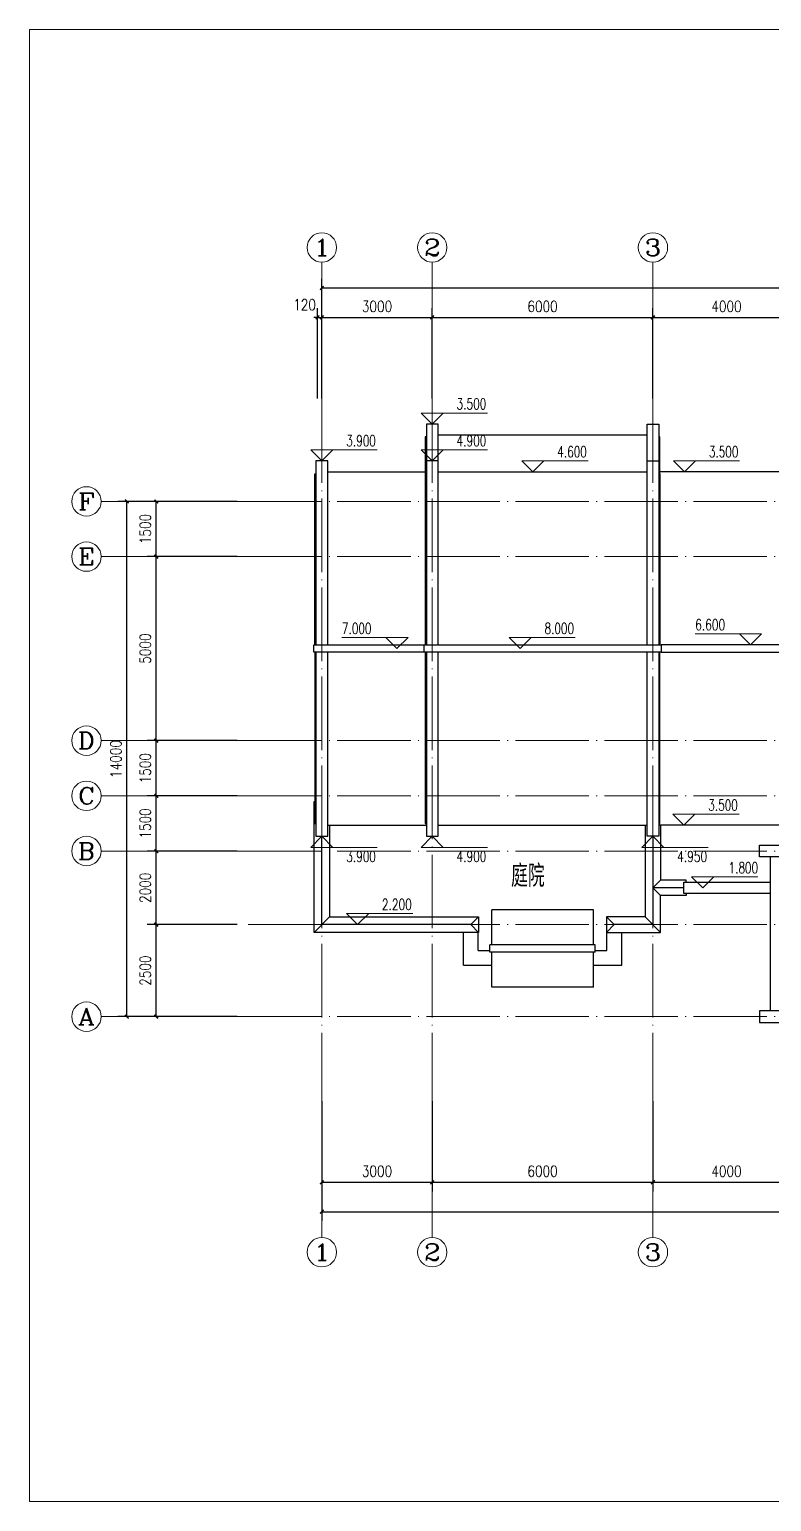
# Model space of a CAD drawing. Extents: x 577108 to 1042908, y 41950 to 81950.
# Drawn here: x 646508 to 666683, y 41950 to 81950 of the extents above; entities that cross this region are included whole.
import ezdxf
from ezdxf.enums import TextEntityAlignment as Align

# ---------------------------------------------------------------- set-up
doc = ezdxf.new("R2010")
doc.units = 0
doc.header["$LTSCALE"] = 1000
doc.header["$MEASUREMENT"] = 0
doc.linetypes.add('DOTE', pattern=[2.42, 2, -0.2, 0.02, -0.2])
doc.layers.get('0').update_dxf_attribs({"linetype": 'CONTINUOUS', "lineweight": 13})
doc.layers.get('Defpoints').update_dxf_attribs({"linetype": 'CONTINUOUS', "lineweight": 5})
for name, color, linetype, lineweight in [('AXIS', 3, 'CONTINUOUS', 15), ('AXIS_TEXT', 7, 'CONTINUOUS', 20), ('DIM_ELEV', 3, 'CONTINUOUS', 15), ('DIM_SYMB', 3, 'CONTINUOUS', 15), ('DOTE', 1, 'DOTE', 0), ('LM-S', 8, 'CONTINUOUS', 5), ('PUB_TEXT', 7, 'CONTINUOUS', 20), ('ROOF', 4, 'CONTINUOUS', 30), ('姓名', 7, 'CONTINUOUS', 15)]:
    doc.layers.add(name, color=color, linetype=linetype, lineweight=lineweight)
doc.styles.add('_TCH_AXIS', font='COMPLEX', dxfattribs={"bigfont": 'GBCBIG'})
doc.styles.add('_TCH_DIM', font='SIMPLEX', dxfattribs={"bigfont": 'GBCBIG'})
doc.styles.add('COMPLEX', font='COMPLEX')
doc.styles.add('DIM_FONT', font='SIMPLEX.shx', dxfattribs={"width": 0.8, "bigfont": 'hztxt.shx'})
doc.styles.add('HZ', font='romanc.shx', dxfattribs={"width": 0.7, "bigfont": 'hzdx.shx'})
doc.dimstyles.new('DIMN', dxfattribs={"dimtxt": 300, "dimasz": 100, "dimexe": 250, "dimexo": 300, "dimgap": 150, "dimtad": 1, "dimdec": 0, "dimzin": 0, "dimdsep": 46, "dimtxsty": 'DIM_FONT', "dimblk": 'ARCHTICK', "dimcen": 0.09, "dimclrt": 7, "dimazin": 2, "dimtfac": 1, "dimtdec": 0, "dimtix": 1, "dimtmove": 2, "dimatfit": 3, "dimldrblk": 'ARCHTICK', "dimfxl": 0, "dimtolj": 1, "dimtzin": 0, "dimarcsym": 0})

# ---------------------------------------------------------------- blocks, each defined once
blk = doc.blocks.new('_ArchTick')
at = {"color": 0, "linetype": 'ByBlock', "const_width": 0.4}
blk.add_lwpolyline([(-0.5, -0.5), (0.5, 0.5)], dxfattribs=at)
blk = doc.blocks.new('*D302')
at = {"layer": 'AXIS', "color": 0, "lineweight": -2, "transparency": 16777216}
for p, q in [((652158, 57626), (649708, 57626)), ((649958, 55126), (649958, 57626)), ((652158, 55126), (649708, 55126))]:
    blk.add_line(p, q, dxfattribs=at)
at = {"layer": 'Defpoints', "color": 0, "transparency": 16777216}
for p in [(649958, 57626), (652458, 57626), (652458, 55126)]:
    blk.add_point(p, dxfattribs=at)
at = {"layer": 'AXIS', "color": 0, "lineweight": -2, "transparency": 16777216, "xscale": 100, "yscale": 100, "zscale": 100}
for p, rotation in [((649958, 57626), 90), ((649958, 55126), 270)]:
    blk.add_blockref('_ArchTick', p, dxfattribs=dict(at, rotation=rotation))
at = {"layer": 'AXIS', "color": 7, "transparency": 16777216, "insert": (649658, 56376), "char_height": 300, "attachment_point": 5, "rotation": 90, "style": 'DIM_FONT'}
blk.add_mtext('\\A1;2500', dxfattribs=at)
blk = doc.blocks.new('*D303')
at = {"layer": 'AXIS', "color": 0, "lineweight": -2, "transparency": 16777216}
for p, q in [((652158, 59626), (649708, 59626)), ((649958, 57626), (649958, 59626)), ((652158, 57626), (649708, 57626))]:
    blk.add_line(p, q, dxfattribs=at)
at = {"layer": 'Defpoints', "color": 0, "transparency": 16777216}
for p in [(649958, 59626), (652458, 59626), (652458, 57626)]:
    blk.add_point(p, dxfattribs=at)
at = {"layer": 'AXIS', "color": 0, "lineweight": -2, "transparency": 16777216, "xscale": 100, "yscale": 100, "zscale": 100}
for p, rotation in [((649958, 59626), 90), ((649958, 57626), 270)]:
    blk.add_blockref('_ArchTick', p, dxfattribs=dict(at, rotation=rotation))
at = {"layer": 'AXIS', "color": 7, "transparency": 16777216, "insert": (649658, 58626), "char_height": 300, "attachment_point": 5, "rotation": 90, "style": 'DIM_FONT'}
blk.add_mtext('\\A1;2000', dxfattribs=at)
blk = doc.blocks.new('*D304')
at = {"layer": 'AXIS', "color": 0, "lineweight": -2, "transparency": 16777216}
for p, q in [((652158, 61126), (649708, 61126)), ((649958, 59626), (649958, 61126)), ((652158, 59626), (649708, 59626))]:
    blk.add_line(p, q, dxfattribs=at)
at = {"layer": 'Defpoints', "color": 0, "transparency": 16777216}
for p in [(649958, 61126), (652458, 61126), (652458, 59626)]:
    blk.add_point(p, dxfattribs=at)
at = {"layer": 'AXIS', "color": 0, "lineweight": -2, "transparency": 16777216, "xscale": 100, "yscale": 100, "zscale": 100}
for p, rotation in [((649958, 61126), 90), ((649958, 59626), 270)]:
    blk.add_blockref('_ArchTick', p, dxfattribs=dict(at, rotation=rotation))
at = {"layer": 'AXIS', "color": 7, "transparency": 16777216, "insert": (649658, 60376), "char_height": 300, "attachment_point": 5, "rotation": 90, "style": 'DIM_FONT'}
blk.add_mtext('\\A1;1500', dxfattribs=at)
blk = doc.blocks.new('*D305')
at = {"layer": 'AXIS', "color": 0, "lineweight": -2, "transparency": 16777216}
for p, q in [((652158, 62626), (649708, 62626)), ((649958, 61126), (649958, 62626)), ((652158, 61126), (649708, 61126))]:
    blk.add_line(p, q, dxfattribs=at)
at = {"layer": 'Defpoints', "color": 0, "transparency": 16777216}
for p in [(649958, 62626), (652458, 62626), (652458, 61126)]:
    blk.add_point(p, dxfattribs=at)
at = {"layer": 'AXIS', "color": 0, "lineweight": -2, "transparency": 16777216, "xscale": 100, "yscale": 100, "zscale": 100}
for p, rotation in [((649958, 62626), 90), ((649958, 61126), 270)]:
    blk.add_blockref('_ArchTick', p, dxfattribs=dict(at, rotation=rotation))
at = {"layer": 'AXIS', "color": 7, "transparency": 16777216, "insert": (649658, 61876), "char_height": 300, "attachment_point": 5, "rotation": 90, "style": 'DIM_FONT'}
blk.add_mtext('\\A1;1500', dxfattribs=at)
blk = doc.blocks.new('*D306')
at = {"layer": 'AXIS', "color": 0, "lineweight": -2, "transparency": 16777216}
for p, q in [((652158, 67626), (649708, 67626)), ((649958, 62626), (649958, 67626)), ((652158, 62626), (649708, 62626))]:
    blk.add_line(p, q, dxfattribs=at)
at = {"layer": 'Defpoints', "color": 0, "transparency": 16777216}
for p in [(649958, 67626), (652458, 67626), (652458, 62626)]:
    blk.add_point(p, dxfattribs=at)
at = {"layer": 'AXIS', "color": 0, "lineweight": -2, "transparency": 16777216, "xscale": 100, "yscale": 100, "zscale": 100}
for p, rotation in [((649958, 67626), 90), ((649958, 62626), 270)]:
    blk.add_blockref('_ArchTick', p, dxfattribs=dict(at, rotation=rotation))
at = {"layer": 'AXIS', "color": 7, "transparency": 16777216, "insert": (649658, 65126), "char_height": 300, "attachment_point": 5, "rotation": 90, "style": 'DIM_FONT'}
blk.add_mtext('\\A1;5000', dxfattribs=at)
blk = doc.blocks.new('*D307')
at = {"layer": 'AXIS', "color": 0, "lineweight": -2, "transparency": 16777216}
for p, q in [((652158, 69126), (649708, 69126)), ((649958, 67626), (649958, 69126)), ((652158, 67626), (649708, 67626))]:
    blk.add_line(p, q, dxfattribs=at)
at = {"layer": 'Defpoints', "color": 0, "transparency": 16777216}
for p in [(649958, 69126), (652458, 69126), (652458, 67626)]:
    blk.add_point(p, dxfattribs=at)
at = {"layer": 'AXIS', "color": 0, "lineweight": -2, "transparency": 16777216, "xscale": 100, "yscale": 100, "zscale": 100}
for p, rotation in [((649958, 69126), 90), ((649958, 67626), 270)]:
    blk.add_blockref('_ArchTick', p, dxfattribs=dict(at, rotation=rotation))
at = {"layer": 'AXIS', "color": 7, "transparency": 16777216, "insert": (649658, 68376), "char_height": 300, "attachment_point": 5, "rotation": 90, "style": 'DIM_FONT'}
blk.add_mtext('\\A1;1500', dxfattribs=at)
blk = doc.blocks.new('*D308')
at = {"layer": 'AXIS', "color": 0, "lineweight": -2, "transparency": 16777216}
for p, q in [((652158, 69126), (648908, 69126)), ((649158, 55126), (649158, 69126)), ((652158, 55126), (648908, 55126))]:
    blk.add_line(p, q, dxfattribs=at)
at = {"layer": 'Defpoints', "color": 0, "transparency": 16777216}
for p in [(649158, 69126), (652458, 69126), (652458, 55126)]:
    blk.add_point(p, dxfattribs=at)
at = {"layer": 'AXIS', "color": 0, "lineweight": -2, "transparency": 16777216, "xscale": 100, "yscale": 100, "zscale": 100}
for p, rotation in [((649158, 69126), 90), ((649158, 55126), 270)]:
    blk.add_blockref('_ArchTick', p, dxfattribs=dict(at, rotation=rotation))
at = {"layer": 'AXIS', "color": 7, "transparency": 16777216, "insert": (648858, 62126), "char_height": 300, "attachment_point": 5, "rotation": 90, "style": 'DIM_FONT'}
blk.add_mtext('\\A1;14000', dxfattribs=at)
blk = doc.blocks.new('*D309')
at = {"layer": 'AXIS', "color": 0, "lineweight": -2, "transparency": 16777216}
for p, q in [((654458, 52826), (654458, 50376)), ((657458, 52826), (657458, 50376)), ((654458, 50626), (657458, 50626))]:
    blk.add_line(p, q, dxfattribs=at)
at = {"layer": 'Defpoints', "color": 0, "transparency": 16777216}
for p in [(654458, 53126), (657458, 53126), (657458, 50626)]:
    blk.add_point(p, dxfattribs=at)
at = {"layer": 'AXIS', "color": 0, "lineweight": -2, "transparency": 16777216, "xscale": 100, "yscale": 100, "zscale": 100, "rotation": 180}
blk.add_blockref('_ArchTick', (654458, 50626), dxfattribs=at)
at = {"layer": 'AXIS', "color": 0, "lineweight": -2, "transparency": 16777216, "xscale": 100, "yscale": 100, "zscale": 100}
blk.add_blockref('_ArchTick', (657458, 50626), dxfattribs=at)
at = {"layer": 'AXIS', "color": 7, "transparency": 16777216, "insert": (655958, 50926), "char_height": 300, "attachment_point": 5, "style": 'DIM_FONT'}
blk.add_mtext('\\A1;3000', dxfattribs=at)
blk = doc.blocks.new('*D310')
at = {"layer": 'AXIS', "color": 0, "lineweight": -2, "transparency": 16777216}
for p, q in [((657458, 52826), (657458, 50376)), ((663458, 52826), (663458, 50376)), ((657458, 50626), (663458, 50626))]:
    blk.add_line(p, q, dxfattribs=at)
at = {"layer": 'Defpoints', "color": 0, "transparency": 16777216}
for p in [(657458, 53126), (663458, 53126), (663458, 50626)]:
    blk.add_point(p, dxfattribs=at)
at = {"layer": 'AXIS', "color": 0, "lineweight": -2, "transparency": 16777216, "xscale": 100, "yscale": 100, "zscale": 100, "rotation": 180}
blk.add_blockref('_ArchTick', (657458, 50626), dxfattribs=at)
at = {"layer": 'AXIS', "color": 0, "lineweight": -2, "transparency": 16777216, "xscale": 100, "yscale": 100, "zscale": 100}
blk.add_blockref('_ArchTick', (663458, 50626), dxfattribs=at)
at = {"layer": 'AXIS', "color": 7, "transparency": 16777216, "insert": (660458, 50926), "char_height": 300, "attachment_point": 5, "style": 'DIM_FONT'}
blk.add_mtext('\\A1;6000', dxfattribs=at)
blk = doc.blocks.new('*D311')
at = {"layer": 'AXIS', "color": 0, "lineweight": -2, "transparency": 16777216}
for p, q in [((663458, 52826), (663458, 50376)), ((667458, 52826), (667458, 50376)), ((663458, 50626), (667458, 50626))]:
    blk.add_line(p, q, dxfattribs=at)
at = {"layer": 'Defpoints', "color": 0, "transparency": 16777216}
for p in [(663458, 53126), (667458, 53126), (667458, 50626)]:
    blk.add_point(p, dxfattribs=at)
at = {"layer": 'AXIS', "color": 0, "lineweight": -2, "transparency": 16777216, "xscale": 100, "yscale": 100, "zscale": 100, "rotation": 180}
blk.add_blockref('_ArchTick', (663458, 50626), dxfattribs=at)
at = {"layer": 'AXIS', "color": 0, "lineweight": -2, "transparency": 16777216, "xscale": 100, "yscale": 100, "zscale": 100}
blk.add_blockref('_ArchTick', (667458, 50626), dxfattribs=at)
at = {"layer": 'AXIS', "color": 7, "transparency": 16777216, "insert": (665458, 50926), "char_height": 300, "attachment_point": 5, "style": 'DIM_FONT'}
blk.add_mtext('\\A1;4000', dxfattribs=at)
blk = doc.blocks.new('*D316')
at = {"layer": 'AXIS', "color": 0, "lineweight": -2, "transparency": 16777216}
for p, q in [((654458, 52826), (654458, 49576)), ((684958, 52826), (684958, 49576)), ((654458, 49826), (684958, 49826))]:
    blk.add_line(p, q, dxfattribs=at)
at = {"layer": 'Defpoints', "color": 0, "transparency": 16777216}
for p in [(654458, 53126), (684958, 53126), (684958, 49826)]:
    blk.add_point(p, dxfattribs=at)
at = {"layer": 'AXIS', "color": 0, "lineweight": -2, "transparency": 16777216, "xscale": 100, "yscale": 100, "zscale": 100, "rotation": 180}
blk.add_blockref('_ArchTick', (654458, 49826), dxfattribs=at)
at = {"layer": 'AXIS', "color": 0, "lineweight": -2, "transparency": 16777216, "xscale": 100, "yscale": 100, "zscale": 100}
blk.add_blockref('_ArchTick', (684958, 49826), dxfattribs=at)
at = {"layer": 'AXIS', "color": 7, "transparency": 16777216, "insert": (669708, 50126), "char_height": 300, "attachment_point": 5, "style": 'DIM_FONT'}
blk.add_mtext('\\A1;30500', dxfattribs=at)
blk = doc.blocks.new('*D317')
at = {"layer": 'AXIS', "color": 0, "lineweight": -2, "transparency": 16777216}
for p, q in [((654338, 74126), (654238, 74126)), ((654338, 71926), (654338, 74376)), ((654338, 74126), (654458, 74126)), ((654458, 71926), (654458, 74376)), ((654458, 74126), (654558, 74126))]:
    blk.add_line(p, q, dxfattribs=at)
at = {"layer": 'Defpoints', "color": 0, "transparency": 16777216}
for p in [(654458, 74126), (654338, 71626), (654458, 71626)]:
    blk.add_point(p, dxfattribs=at)
at = {"layer": 'AXIS', "color": 0, "lineweight": -2, "transparency": 16777216, "xscale": 100, "yscale": 100, "zscale": 100}
blk.add_blockref('_ArchTick', (654338, 74126), dxfattribs=at)
at = {"layer": 'AXIS', "color": 0, "lineweight": -2, "transparency": 16777216, "xscale": 100, "yscale": 100, "zscale": 100, "rotation": 180}
blk.add_blockref('_ArchTick', (654458, 74126), dxfattribs=at)
at = {"layer": 'AXIS', "color": 7, "transparency": 16777216, "insert": (653988, 74471), "char_height": 300, "attachment_point": 5, "style": 'DIM_FONT'}
blk.add_mtext('\\A1;120', dxfattribs=at)
blk = doc.blocks.new('*D318')
at = {"layer": 'AXIS', "color": 0, "lineweight": -2, "transparency": 16777216}
for p, q in [((654458, 71926), (654458, 74376)), ((654458, 74126), (657458, 74126)), ((657458, 71926), (657458, 74376))]:
    blk.add_line(p, q, dxfattribs=at)
at = {"layer": 'Defpoints', "color": 0, "transparency": 16777216}
for p in [(657458, 74126), (654458, 71626), (657458, 71626)]:
    blk.add_point(p, dxfattribs=at)
at = {"layer": 'AXIS', "color": 0, "lineweight": -2, "transparency": 16777216, "xscale": 100, "yscale": 100, "zscale": 100, "rotation": 180}
blk.add_blockref('_ArchTick', (654458, 74126), dxfattribs=at)
at = {"layer": 'AXIS', "color": 0, "lineweight": -2, "transparency": 16777216, "xscale": 100, "yscale": 100, "zscale": 100}
blk.add_blockref('_ArchTick', (657458, 74126), dxfattribs=at)
at = {"layer": 'AXIS', "color": 7, "transparency": 16777216, "insert": (655958, 74426), "char_height": 300, "attachment_point": 5, "style": 'DIM_FONT'}
blk.add_mtext('\\A1;3000', dxfattribs=at)
blk = doc.blocks.new('*D319')
at = {"layer": 'AXIS', "color": 0, "lineweight": -2, "transparency": 16777216}
for p, q in [((657458, 71926), (657458, 74376)), ((657458, 74126), (663458, 74126)), ((663458, 71926), (663458, 74376))]:
    blk.add_line(p, q, dxfattribs=at)
at = {"layer": 'Defpoints', "color": 0, "transparency": 16777216}
for p in [(663458, 74126), (657458, 71626), (663458, 71626)]:
    blk.add_point(p, dxfattribs=at)
at = {"layer": 'AXIS', "color": 0, "lineweight": -2, "transparency": 16777216, "xscale": 100, "yscale": 100, "zscale": 100, "rotation": 180}
blk.add_blockref('_ArchTick', (657458, 74126), dxfattribs=at)
at = {"layer": 'AXIS', "color": 0, "lineweight": -2, "transparency": 16777216, "xscale": 100, "yscale": 100, "zscale": 100}
blk.add_blockref('_ArchTick', (663458, 74126), dxfattribs=at)
at = {"layer": 'AXIS', "color": 7, "transparency": 16777216, "insert": (660458, 74426), "char_height": 300, "attachment_point": 5, "style": 'DIM_FONT'}
blk.add_mtext('\\A1;6000', dxfattribs=at)
blk = doc.blocks.new('*D320')
at = {"layer": 'AXIS', "color": 0, "lineweight": -2, "transparency": 16777216}
for p, q in [((663458, 71926), (663458, 74376)), ((663458, 74126), (667458, 74126)), ((667458, 71926), (667458, 74376))]:
    blk.add_line(p, q, dxfattribs=at)
at = {"layer": 'Defpoints', "color": 0, "transparency": 16777216}
for p in [(667458, 74126), (663458, 71626), (667458, 71626)]:
    blk.add_point(p, dxfattribs=at)
at = {"layer": 'AXIS', "color": 0, "lineweight": -2, "transparency": 16777216, "xscale": 100, "yscale": 100, "zscale": 100, "rotation": 180}
blk.add_blockref('_ArchTick', (663458, 74126), dxfattribs=at)
at = {"layer": 'AXIS', "color": 0, "lineweight": -2, "transparency": 16777216, "xscale": 100, "yscale": 100, "zscale": 100}
blk.add_blockref('_ArchTick', (667458, 74126), dxfattribs=at)
at = {"layer": 'AXIS', "color": 7, "transparency": 16777216, "insert": (665458, 74426), "char_height": 300, "attachment_point": 5, "style": 'DIM_FONT'}
blk.add_mtext('\\A1;4000', dxfattribs=at)
blk = doc.blocks.new('*D325')
at = {"layer": 'AXIS', "color": 0, "lineweight": -2, "transparency": 16777216}
for p, q in [((654458, 71926), (654458, 75176)), ((654458, 74926), (684958, 74926)), ((684958, 71926), (684958, 75176))]:
    blk.add_line(p, q, dxfattribs=at)
at = {"layer": 'Defpoints', "color": 0, "transparency": 16777216}
for p in [(684958, 74926), (654458, 71626), (684958, 71626)]:
    blk.add_point(p, dxfattribs=at)
at = {"layer": 'AXIS', "color": 0, "lineweight": -2, "transparency": 16777216, "xscale": 100, "yscale": 100, "zscale": 100, "rotation": 180}
blk.add_blockref('_ArchTick', (654458, 74926), dxfattribs=at)
at = {"layer": 'AXIS', "color": 0, "lineweight": -2, "transparency": 16777216, "xscale": 100, "yscale": 100, "zscale": 100}
blk.add_blockref('_ArchTick', (684958, 74926), dxfattribs=at)
at = {"layer": 'AXIS', "color": 7, "transparency": 16777216, "insert": (669708, 75226), "char_height": 300, "attachment_point": 5, "style": 'DIM_FONT'}
blk.add_mtext('\\A1;30500', dxfattribs=at)
blk = doc.blocks.new('_AXISO')
blk.add_circle((0, 0), 0.5)
at = {"layer": 'AXIS_TEXT', "style": 'COMPLEX', "width": 1.041667}
blk.add_attdef('A', text='', height=0.56, dxfattribs=at).set_placement((-0.25, -0.28), (0.25, -0.28), align=Align.FIT)

msp = doc.modelspace()

# ---------------------------------------------------------------- linework, layer by layer
at = {"layer": 'AXIS'}
for p, q in [((654458.4301, 71626.3111), (654458.4301, 75626.3111)), ((657458.4301, 71626.3111), (657458.4301, 75626.3111)), ((663458.4301, 71626.3111), (663458.4301, 75626.3111)), ((652458.4301, 69126.3111), (648458.4301, 69126.3111)), ((652458.4301, 67626.3111), (648458.4301, 67626.3111)), ((652458.4301, 62626.3111), (648458.4301, 62626.3111)), ((652458.4301, 61126.3111), (648458.4301, 61126.3111)), ((652458.4301, 59626.3111), (648458.4301, 59626.3111)), ((652458.4301, 55126.3111), (648458.4301, 55126.3111)), ((654458.4301, 53126.3111), (654458.4301, 49126.3111)), ((657458.4301, 53126.3111), (657458.4301, 49126.3111)), ((663458.4301, 53126.3111), (663458.4301, 49126.3111))]:
    msp.add_line(p, q, dxfattribs=at)
at = {"layer": 'DIM_ELEV'}
for p, q in [((657458.4301, 71226.3111), (657158.4301, 71526.3111)), ((657158.4301, 71526.3111), (658958.4301, 71526.3111)), ((657458.4301, 71226.3111), (657758.4301, 71526.3111)), ((654458.4301, 70226.3111), (654158.4301, 70526.3111)), ((654158.4301, 70526.3111), (655958.4301, 70526.3111)), ((654458.4301, 70226.3111), (654758.4301, 70526.3111)), ((657458.4301, 70226.3111), (657158.4301, 70526.3111)), ((657158.4301, 70526.3111), (658958.4301, 70526.3111)), ((657458.4301, 70226.3111), (657758.4301, 70526.3111)), ((660194.3978, 69926.3111), (659894.3978, 70226.3111)), ((659894.3978, 70226.3111), (661694.3978, 70226.3111)), ((660194.3978, 69926.3111), (660494.3978, 70226.3111)), ((664315.6244, 69926.3111), (664015.6244, 70226.3111)), ((664015.6244, 70226.3111), (665815.6244, 70226.3111)), ((664315.6244, 69926.3111), (664615.6244, 70226.3111)), ((656800.1368, 65426.3111), (655000.1368, 65426.3111)), ((656500.1368, 65126.3111), (656200.1368, 65426.3111)), ((656500.1368, 65126.3111), (656800.1368, 65426.3111)), ((659848.3024, 65126.3111), (659548.3024, 65426.3111)), ((659548.3024, 65426.3111), (661348.3024, 65426.3111)), ((659848.3024, 65126.3111), (660148.3024, 65426.3111)), ((666408.0503, 65526.3111), (664608.0503, 65526.3111)), ((666108.0503, 65226.3111), (665808.0503, 65526.3111)), ((666108.0503, 65226.3111), (666408.0503, 65526.3111)), ((664298.9392, 60326.3111), (663998.9392, 60626.3111)), ((663998.9392, 60626.3111), (665798.9392, 60626.3111)), ((664298.9392, 60326.3111), (664598.9392, 60626.3111)), ((654458.4301, 60026.3111), (654158.4301, 59726.3111)), ((654458.4301, 60026.3111), (654758.4301, 59726.3111)), ((657458.4301, 60026.3111), (657158.4301, 59726.3111)), ((657458.4301, 60026.3111), (657758.4301, 59726.3111)), ((663458.4301, 60026.3111), (663158.4301, 59726.3111)), ((663458.4301, 60026.3111), (663758.4301, 59726.3111)), ((654158.4301, 59726.3111), (655958.4301, 59726.3111)), ((657158.4301, 59726.3111), (658958.4301, 59726.3111)), ((663158.4301, 59726.3111), (664958.4301, 59726.3111)), ((664811.0234, 58622.4582), (664511.0234, 58922.4582)), ((664511.0234, 58922.4582), (666311.0234, 58922.4582)), ((664811.0234, 58622.4582), (665111.0234, 58922.4582)), ((655430.5922, 57626.3111), (655130.5922, 57926.3111)), ((655130.5922, 57926.3111), (656930.5922, 57926.3111)), ((655430.5922, 57626.3111), (655730.5922, 57926.3111))]:
    msp.add_line(p, q, dxfattribs=at)
at = {"layer": 'DIM_SYMB'}
for points in [[(655838.4301, 66668.9215, 0, 0, 0), (655838.4301, 68176.1948, 80, 0, 0), (655838.4301, 68476.1948, 0, 0, 0)], [(660458.4301, 66668.9215, 0, 0, 0), (660458.4301, 68176.1948, 80, 0, 0), (660458.4301, 68476.1948, 0, 0, 0)], [(665478.4958, 66668.9215, 0, 0, 0), (665478.4958, 68176.1948, 80, 0, 0), (665478.4958, 68476.1948, 0, 0, 0)], [(655838.4301, 63583.7008, 0, 0, 0), (655838.4301, 62076.4275, 80, 0, 0), (655838.4301, 61776.4275, 0, 0, 0)], [(660458.4301, 63583.7008, 0, 0, 0), (660458.4301, 62076.4275, 80, 0, 0), (660458.4301, 61776.4275, 0, 0, 0)], [(665478.4958, 63583.7008, 0, 0, 0), (665478.4958, 62076.4275, 80, 0, 0), (665478.4958, 61776.4275, 0, 0, 0)]]:
    msp.add_lwpolyline(points, format="xyseb", dxfattribs=at)
at = {"layer": 'DOTE'}
for p, q in [((654458.4301, 71626.3111), (654458.4301, 53126.3111)), ((657458.4301, 71626.3111), (657458.4301, 53126.3111)), ((663458.4301, 71626.3111), (663458.4301, 53126.3111)), ((652458.4301, 69126.3111), (690258.4301, 69126.3111)), ((652458.4301, 67626.3111), (690258.4301, 67626.3111)), ((652458.4301, 62626.3111), (690258.4301, 62626.3111)), ((652458.4301, 61126.3111), (690258.4301, 61126.3111)), ((652458.4301, 59626.3111), (690258.4301, 59626.3111)), ((652458.4301, 57626.3111), (690258.4301, 57626.3111)), ((652458.4301, 55126.3111), (690258.4301, 55126.3111))]:
    msp.add_line(p, q, dxfattribs=at)
at = {"layer": 'LM-S'}
msp.add_lwpolyline([(646508.4301, 81950.2272), (695908.4301, 81950.2272), (695908.4301, 41950.2272), (646508.4301, 41950.2272)], close=True, dxfattribs=at)
at = {"layer": 'ROOF'}
for p, q in [((663458.4301, 58626.3111), (663668.4301, 58836.3111)), ((664358.4301, 58836.3111), (663668.4301, 58836.3111)), ((664358.4301, 58776.3111), (664358.4301, 58836.3111)), ((664298.4301, 58626.3111), (663458.4301, 58626.3111)), ((663668.4301, 58416.3111), (663458.4301, 58626.3111)), ((664358.4301, 58416.3111), (663668.4301, 58416.3111)), ((664358.4301, 58476.3111), (664358.4301, 58416.3111)), ((659078.4301, 57076.3111), (659078.4301, 58026.3111)), ((661838.4301, 58026.3111), (659078.4301, 58026.3111)), ((661838.4301, 57076.3111), (661838.4301, 58026.3111)), ((654668.4301, 57836.3111), (654248.4301, 57416.3111)), ((658718.4301, 57836.3111), (658508.4301, 57626.3111)), ((658718.4301, 57416.3111), (658508.4301, 57626.3111)), ((662198.4301, 57836.3111), (662408.4301, 57626.3111)), ((662198.4301, 57416.3111), (662408.4301, 57626.3111)), ((663248.4301, 57836.3111), (663668.4301, 57416.3111)), ((658308.4301, 56526.3111), (658308.4301, 57416.3111)), ((658708.4301, 56926.3111), (658708.4301, 57416.3111)), ((662208.4301, 56926.3111), (662208.4301, 57416.3111)), ((662608.4301, 56526.3111), (662608.4301, 57416.3111)), ((658708.4301, 56926.3111), (659028.4301, 56926.3111)), ((659028.4301, 56876.3111), (659028.4301, 57076.3111)), ((661888.4301, 57076.3111), (659028.4301, 57076.3111)), ((661888.4301, 56876.3111), (659028.4301, 56876.3111)), ((659078.4301, 55926.3111), (659078.4301, 56876.3111)), ((661838.4301, 55926.3111), (661838.4301, 56876.3111)), ((661888.4301, 56876.3111), (661888.4301, 57076.3111)), ((661888.4301, 56926.3111), (662208.4301, 56926.3111)), ((658308.4301, 56526.3111), (659078.4301, 56526.3111)), ((661838.4301, 56526.3111), (662608.4301, 56526.3111)), ((661838.4301, 55926.3111), (659078.4301, 55926.3111))]:
    msp.add_line(p, q, dxfattribs=at)
for points in [[(657618.4301, 70226.3111), (657618.4301, 71226.3111), (657298.4301, 71226.3111), (657298.4301, 70226.3111)], [(663298.4301, 70226.3111), (663298.4301, 71226.3111), (663618.4301, 71226.3111), (663618.4301, 70226.3111)], [(657298.4301, 70876.3111), (657268.4301, 70876.3111), (657268.4301, 69876.3111)], [(663298.4301, 70926.3111), (657618.4301, 70926.3111)], [(663648.4301, 69876.3111), (663648.4301, 70876.3111), (663618.4301, 70876.3111)], [(654618.4301, 65226.3111), (654618.4301, 70226.3111), (654298.4301, 70226.3111), (654298.4301, 65226.3111)], [(657618.4301, 65226.3111), (657618.4301, 70226.3111), (657298.4301, 70226.3111), (657298.4301, 65226.3111)], [(663298.4301, 65226.3111), (663298.4301, 70226.3111), (663618.4301, 70226.3111), (663618.4301, 65226.3111)], [(654268.4301, 65226.3111), (654268.4301, 69876.3111), (654298.4301, 69876.3111)], [(654618.4301, 69926.3111), (657268.4301, 69926.3111)], [(657298.4301, 69876.3111), (657268.4301, 69876.3111), (657268.4301, 65226.3111)], [(657618.4301, 69926.3111), (663298.4301, 69926.3111)], [(663618.4301, 69876.3111), (663648.4301, 69876.3111), (663648.4301, 65226.3111)], [(667268.4301, 69926.3111), (663648.4301, 69926.3111)], [(657238.4301, 65026.3111), (654238.4301, 65026.3111), (654238.4301, 65226.3111), (657238.4301, 65226.3111)], [(667238.4301, 65226.3111), (663678.4301, 65226.3111)], [(654268.4301, 65026.3111), (654268.4301, 60376.3111), (654298.4301, 60376.3111)], [(654298.4301, 65026.3111), (654298.4301, 60026.3111), (654618.4301, 60026.3111), (654618.4301, 65026.3111)], [(657268.4301, 65026.3111), (657268.4301, 60376.3111), (657298.4301, 60376.3111)], [(657298.4301, 65026.3111), (657298.4301, 60026.3111), (657618.4301, 60026.3111), (657618.4301, 65026.3111)], [(663618.4301, 65026.3111), (663618.4301, 60026.3111), (663298.4301, 60026.3111), (663298.4301, 65026.3111)], [(663618.4301, 60376.3111), (663648.4301, 60376.3111), (663648.4301, 65026.3111)], [(663678.4301, 65026.3111), (667238.4301, 65026.3111)], [(654668.4301, 60326.3111), (654668.4301, 57836.3111), (658718.4301, 57836.3111), (658718.4301, 57416.3111), (654248.4301, 57416.3111), (654248.4301, 60976.3111), (654268.4301, 60976.3111)], [(658508.4301, 57626.3111), (654458.4301, 57626.3111), (654458.4301, 60026.3111)], [(654618.4301, 60326.3111), (657298.4301, 60326.3111)], [(657618.4301, 60326.3111), (663298.4301, 60326.3111)], [(663248.4301, 60326.3111), (663248.4301, 57836.3111), (662198.4301, 57836.3111), (662198.4301, 57416.3111), (663668.4301, 57416.3111), (663668.4301, 58416.3111)], [(663458.4301, 60026.3111), (663458.4301, 57626.3111), (662408.4301, 57626.3111)], [(667298.4301, 60326.3111), (663618.4301, 60326.3111)], [(663668.4301, 60326.3111), (663668.4301, 58836.3111)], [(669858.4301, 59466.3111), (666358.4301, 59466.3111), (666358.4301, 59786.3111), (669858.4301, 59786.3111)], [(666658.4301, 55286.3111), (666658.4301, 59466.3111)], [(666658.4301, 58476.3111), (664298.4301, 58476.3111), (664298.4301, 58776.3111), (666658.4301, 58776.3111)], [(669858.4301, 55286.3111), (666358.4301, 55286.3111), (666358.4301, 54966.3111), (669858.4301, 54966.3111)]]:
    msp.add_lwpolyline(points, dxfattribs=at)
msp.add_lwpolyline([(657238.4301, 65226.3111), (663678.4301, 65226.3111), (663678.4301, 65026.3111), (657238.4301, 65026.3111)], close=True, dxfattribs=at)

# ---------------------------------------------------------------- block references
at = {"layer": 'AXIS'}
ref = msp.add_blockref('_AXISO', (654458.4301, 76026.3111), dxfattribs=dict(at, xscale=800, yscale=800, zscale=800))
ref.add_attrib('A', '1', dxfattribs={"layer": 'AXIS_TEXT', "height": 452.5483, "style": '_TCH_AXIS', "width": 2.333333}).set_placement((654232.1559, 75800.037), (654684.7042, 75800.037), align=Align.FIT)
ref = msp.add_blockref('_AXISO', (657458.4301, 76026.3111), dxfattribs=dict(at, xscale=800, yscale=800, zscale=800))
ref.add_attrib('A', '2', dxfattribs={"layer": 'AXIS_TEXT', "height": 452.5483, "style": '_TCH_AXIS', "width": 1.5}).set_placement((657232.1559, 75800.037), (657684.7042, 75800.037), align=Align.FIT)
ref = msp.add_blockref('_AXISO', (663458.4301, 76026.3111), dxfattribs=dict(at, xscale=800, yscale=800, zscale=800))
ref.add_attrib('A', '3', dxfattribs={"layer": 'AXIS_TEXT', "height": 452.5483, "style": '_TCH_AXIS', "width": 1.5}).set_placement((663232.1559, 75800.037), (663684.7042, 75800.037), align=Align.FIT)
ref = msp.add_blockref('_AXISO', (648058.4301, 69126.3111), dxfattribs=dict(at, xscale=800, yscale=800, zscale=800))
ref.add_attrib('A', 'F', dxfattribs={"layer": 'AXIS_TEXT', "height": 452.5483, "style": '_TCH_AXIS', "width": 1.3125}).set_placement((647832.1559, 68900.037), (648284.7042, 68900.037), align=Align.FIT)
ref = msp.add_blockref('_AXISO', (648058.4301, 67626.3111), dxfattribs=dict(at, xscale=800, yscale=800, zscale=800))
ref.add_attrib('A', 'E', dxfattribs={"layer": 'AXIS_TEXT', "height": 452.5483, "style": '_TCH_AXIS', "width": 1.3125}).set_placement((647832.1559, 67400.037), (648284.7042, 67400.037), align=Align.FIT)
ref = msp.add_blockref('_AXISO', (648058.4301, 62626.3111), dxfattribs=dict(at, xscale=800, yscale=800, zscale=800))
ref.add_attrib('A', 'D', dxfattribs={"layer": 'AXIS_TEXT', "height": 452.5483, "style": '_TCH_AXIS', "width": 1.235294}).set_placement((647832.1559, 62400.037), (648284.7042, 62400.037), align=Align.FIT)
ref = msp.add_blockref('_AXISO', (648058.4301, 61126.3111), dxfattribs=dict(at, xscale=800, yscale=800, zscale=800))
ref.add_attrib('A', 'C', dxfattribs={"layer": 'AXIS_TEXT', "height": 452.5483, "style": '_TCH_AXIS', "width": 1.4}).set_placement((647832.1559, 60900.037), (648284.7042, 60900.037), align=Align.FIT)
ref = msp.add_blockref('_AXISO', (648058.4301, 59626.3111), dxfattribs=dict(at, xscale=800, yscale=800, zscale=800))
ref.add_attrib('A', 'B', dxfattribs={"layer": 'AXIS_TEXT', "height": 452.5483, "style": '_TCH_AXIS', "width": 1.235294}).set_placement((647832.1559, 59400.037), (648284.7042, 59400.037), align=Align.FIT)
ref = msp.add_blockref('_AXISO', (648058.4301, 55126.3111), dxfattribs=dict(at, xscale=800, yscale=800, zscale=800))
ref.add_attrib('A', 'A', dxfattribs={"layer": 'AXIS_TEXT', "height": 452.5483, "style": '_TCH_AXIS', "width": 1.166667}).set_placement((647832.1559, 54900.037), (648284.7042, 54900.037), align=Align.FIT)
ref = msp.add_blockref('_AXISO', (654458.4301, 48726.3111), dxfattribs=dict(at, xscale=800, yscale=800, zscale=800))
ref.add_attrib('A', '1', dxfattribs={"layer": 'AXIS_TEXT', "height": 452.5483, "style": '_TCH_AXIS', "width": 2.333333}).set_placement((654232.1559, 48500.037), (654684.7042, 48500.037), align=Align.FIT)
ref = msp.add_blockref('_AXISO', (657458.4301, 48726.3111), dxfattribs=dict(at, xscale=800, yscale=800, zscale=800))
ref.add_attrib('A', '2', dxfattribs={"layer": 'AXIS_TEXT', "height": 452.5483, "style": '_TCH_AXIS', "width": 1.5}).set_placement((657232.1559, 48500.037), (657684.7042, 48500.037), align=Align.FIT)
ref = msp.add_blockref('_AXISO', (663458.4301, 48726.3111), dxfattribs=dict(at, xscale=800, yscale=800, zscale=800))
ref.add_attrib('A', '3', dxfattribs={"layer": 'AXIS_TEXT', "height": 452.5483, "style": '_TCH_AXIS', "width": 1.5}).set_placement((663232.1559, 48500.037), (663684.7042, 48500.037), align=Align.FIT)

# ---------------------------------------------------------------- texts
at = {"layer": 'PUB_TEXT', "style": '_TCH_DIM', "width": 0.705882}
for s, p in [('3.500', (658118.4301, 71626.3111)), ('3.900', (655118.4301, 70626.3111)), ('4.900', (658118.4301, 70626.3111)), ('4.600', (660854.3978, 70326.3111)), ('3.500', (664975.6244, 70326.3111)), ('7.000', (655000.1368, 65526.3111)), ('8.000', (660508.3024, 65526.3111)), ('6.600', (664608.0503, 65626.3111)), ('3.500', (664958.9392, 60726.3111)), ('3.900', (655118.4301, 59328.8111)), ('4.900', (658118.4301, 59328.8111)), ('4.950', (664118.4301, 59328.8111)), ('1.800', (665511.0234, 59022.4582)), ('2.200', (656090.5922, 58026.3111))]:
    msp.add_text(s, height=297.5, dxfattribs=at).set_placement(p)
at = {"layer": '姓名', "style": 'HZ', "width": 0.8}
msp.add_text('庭院', height=600, dxfattribs=at).set_placement((659602.6507, 58651.8437))

# ---------------------------------------------------------------- dimensions: what is measured, and where the dimension line sits
at = {"layer": 'AXIS'}
for p1, p2, distance, picture, middle in [((654458.4301, 71626.3111), (684958.4301, 71626.3111), 3300, '*D325', (669708.4301, 75226.3111)), ((654458.4301, 71626.3111), (657458.4301, 71626.3111), 2500, '*D318', (655958.4301, 74426.3111)), ((657458.4301, 71626.3111), (663458.4301, 71626.3111), 2500, '*D319', (660458.4301, 74426.3111)), ((663458.4301, 71626.3111), (667458.4301, 71626.3111), 2500, '*D320', (665458.4301, 74426.3111)), ((652458.4301, 55126.3111), (652458.4301, 69126.3111), 3300, '*D308', (648858.4301, 62126.3111)), ((652458.4301, 67626.3111), (652458.4301, 69126.3111), 2500, '*D307', (649658.4301, 68376.3111)), ((652458.4301, 62626.3111), (652458.4301, 67626.3111), 2500, '*D306', (649658.4301, 65126.3111)), ((652458.4301, 61126.3111), (652458.4301, 62626.3111), 2500, '*D305', (649658.4301, 61876.3111)), ((652458.4301, 59626.3111), (652458.4301, 61126.3111), 2500, '*D304', (649658.4301, 60376.3111)), ((652458.4301, 57626.3111), (652458.4301, 59626.3111), 2500, '*D303', (649658.4301, 58626.3111)), ((652458.4301, 55126.3111), (652458.4301, 57626.3111), 2500, '*D302', (649658.4301, 56376.3111)), ((654458.4301, 53126.3111), (657458.4301, 53126.3111), -2500, '*D309', (655958.4301, 50926.3111)), ((654458.4301, 53126.3111), (684958.4301, 53126.3111), -3300, '*D316', (669708.4301, 50126.3111)), ((657458.4301, 53126.3111), (663458.4301, 53126.3111), -2500, '*D310', (660458.4301, 50926.3111)), ((663458.4301, 53126.3111), (667458.4301, 53126.3111), -2500, '*D311', (665458.4301, 50926.3111))]:
    dim = msp.add_aligned_dim(p1=p1, p2=p2, distance=distance, dimstyle='DIMN', dxfattribs=at)
    dim.commit()
    dim.dimension.update_dxf_attribs({"geometry": picture, "text_midpoint": middle})
dim = msp.add_linear_dim(base=(654458.4301, 74126.3111), p1=(654338.4301, 71626.3111), p2=(654458.4301, 71626.3111), angle=0, dimstyle='DIMN', dxfattribs=at)
dim.commit()
dim.dimension.update_dxf_attribs({"geometry": '*D317', "text_midpoint": (653988.4301, 74471.3111), "dimtype": 129})

doc.saveas('drawing.dxf')
